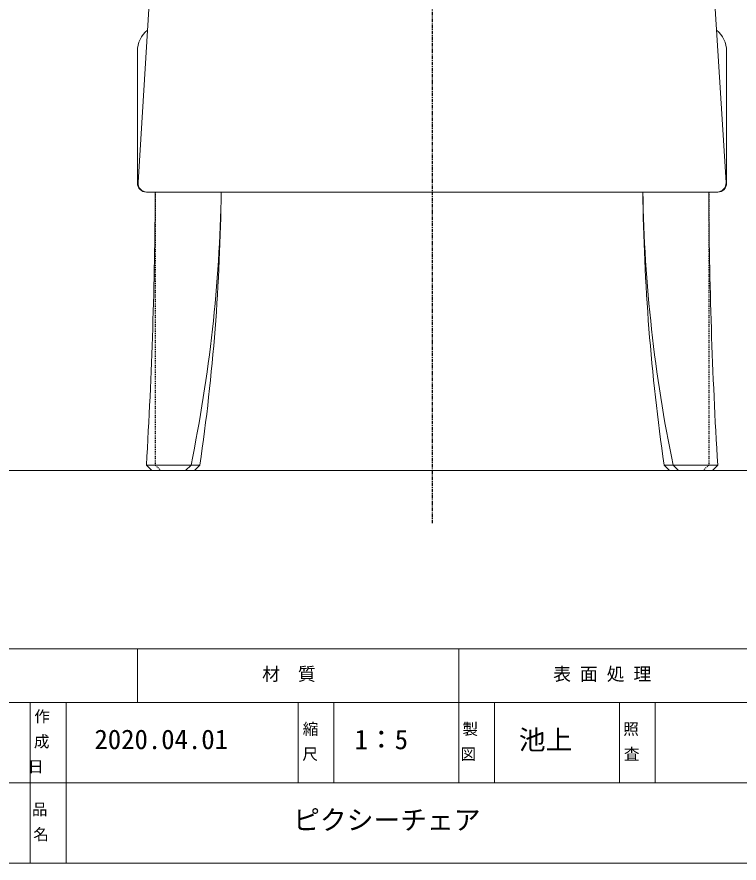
# Model space of a CAD drawing. Units: millimetres, scale not verified. Extents: x -203 to 203, y -143 to 143.
# Drawn here: x 58.5 to 139.4, y -138 to -43.2 of the extents above; entities that cross this region are included whole.
import ezdxf
from ezdxf.enums import TextEntityAlignment as Align

# ---------------------------------------------------------------- set-up
doc = ezdxf.new("R2010")
doc.units = ezdxf.units.MM
doc.header["$LTSCALE"] = 0.5
doc.linetypes.add('USER1', pattern=[0.314961, 0.15748, -0.15748])
doc.linetypes.add('USER2', pattern=[1.259843, 0.787402, -0.15748, 0.15748, -0.15748])
for name, color, linetype, lineweight in [('0-3_図面_FORMAT$03_TEXT', 7, 'Continuous', 18), ('0-4_図面_FORMAT$01_WAKU$OUT_LINE', 6, 'Continuous', 18), ('0-5_図面_FORMAT$01_WAKU$SUB_LINE', 7, 'Continuous', 18), ('0-8_DIMENSION_LINES$03_LINES', 7, 'Continuous', 18), ('0-9_DIMENSION_LINES$05_HIDE_LI', 7, 'USER1', 25), ('0-A_DIMENSION_LINES$01_CENTER_', 7, 'USER2', 25)]:
    doc.layers.add(name, color=color, linetype=linetype, lineweight=lineweight)
doc.styles.add('ＭＳ ゴシック', font='')
doc.styles.get('ＭＳ ゴシック').set_extended_font_data('MS Gothic')

# ---------------------------------------------------------------- blocks, each defined once
blk = doc.blocks.new('_X20')
at = {"layer": '0-3_図面_FORMAT$03_TEXT', "style": 'ＭＳ ゴシック'}
for s, p in [('作', (1270.875, 694.813)), ('成', (1270.801, 689.191)), ('日', (1269.482, 683.568))]:
    blk.add_text(s, height=2.566, dxfattribs=at).set_placement(p, align=Align.BOTTOM_LEFT)
blk = doc.blocks.new('_X17')
at = {"layer": '0-3_図面_FORMAT$03_TEXT', "style": 'ＭＳ ゴシック'}
for s, p in [('品', (1270.35, 674.002)), ('名', (1270.651, 668.38))]:
    blk.add_text(s, height=2.566, dxfattribs=at).set_placement(p, align=Align.BOTTOM_LEFT)
blk = doc.blocks.new('_X16')
at = {"layer": '0-3_図面_FORMAT$03_TEXT', "style": 'ＭＳ ゴシック'}
for s, p in [('縮', (1331.025, 692.002)), ('尺', (1330.952, 686.38))]:
    blk.add_text(s, height=2.566, dxfattribs=at).set_placement(p, align=Align.BOTTOM_LEFT)
blk = doc.blocks.new('_X15')
at = {"layer": '0-3_図面_FORMAT$03_TEXT', "style": 'ＭＳ ゴシック'}
for s, p in [('製', (1366.801, 692.002)), ('図', (1366.385, 686.38))]:
    blk.add_text(s, height=2.566, dxfattribs=at).set_placement(p, align=Align.BOTTOM_LEFT)
blk = doc.blocks.new('_X14')
at = {"layer": '0-3_図面_FORMAT$03_TEXT', "style": 'ＭＳ ゴシック'}
for s, p in [('照', (1402.836, 692.002)), ('査', (1402.987, 686.38))]:
    blk.add_text(s, height=2.566, dxfattribs=at).set_placement(p, align=Align.BOTTOM_LEFT)

msp = doc.modelspace()

# ---------------------------------------------------------------- linework, layer by layer
at = {"layer": '0-4_図面_FORMAT$01_WAKU$OUT_LINE'}
for p, q in [((198, -114), (-198, -114)), ((198, -120), (-78, -120)), ((-198, -138), (198, -138))]:
    msp.add_line(p, q, dxfattribs=at)
at = {"layer": '0-5_図面_FORMAT$01_WAKU$SUB_LINE'}
for p, q in [((72, -114), (72, -120)), ((108, -129), (108, -114)), ((60, -138), (60, -120)), ((64, -138), (64, -120)), ((90, -129), (90, -120)), ((94, -129), (94, -120)), ((112, -129), (112, -120)), ((126, -120), (126, -129)), ((130, -120), (130, -129)), ((12, -129), (144, -129))]:
    msp.add_line(p, q, dxfattribs=at)
at = {"layer": '0-8_DIMENSION_LINES$03_LINES'}
for p, q in [((75.8841, 0.1232), (72.0655, -61.7384)), ((134.1159, 0.1232), (137.9345, -61.7384)), ((72, -47), (72, -61.8019)), ((138, -61.8019), (138, -47)), ((73, -62.8019), (74.0019, -62.8019)), ((73.0636, -62.8), (105, -62.8)), ((81.3806, -62.8019), (81.3875, -62.8019)), ((136.9364, -62.8), (105, -62.8)), ((136.0049, -62.8019), (137, -62.8019)), ((73, -93.4), (79.0019, -93.4)), ((78.4019, -94), (79.0019, -93.4)), ((137, -93.4), (130.9981, -93.4)), ((131.5981, -94), (130.9981, -93.4)), ((-175, -94), (175, -94))]:
    msp.add_line(p, q, dxfattribs=at)
for points in [[(73, -93.4), (73.6, -94), (77.4, -94), (78, -93.4)], [(137, -93.4), (136.4, -94), (132.6, -94), (132, -93.4)]]:
    msp.add_lwpolyline(points, dxfattribs=at)
for centre, radius, start, end in [((75, -47), 3, 128.81439, 180), ((135, -47), 3, 0, 51.18561), ((73, -61.8019), 1, 180, 270), ((73.0636, -61.8), 1, 176.46771, 270), ((136.9364, -61.8), 1, 270, 3.53229), ((137, -61.8019), 1, 270, 0), ((-480.9713, -60.0682), 554.9732, 356.55673, 359.71796), ((-84.1429, -60), 165.5472, 348.36038, 359.03092), ((-151.9682, -60), 233.3725, 351.77164, 359.31255), ((361.9682, -60), 233.3725, 180.6874, 188.22836), ((294.1429, -60), 165.5472, 180.96899, 191.63962), ((690.9713, -60.0682), 554.9732, 180.28204, 183.44327)]:
    msp.add_arc(centre, radius, start, end, dxfattribs=at)
at = {"layer": '0-9_DIMENSION_LINES$05_HIDE_LI'}
for p, q in [((74.0019, -62.8), (74.0019, -93.4)), ((136.0049, -62.8), (135.9981, -93.4)), ((74.0019, -93.4), (74.6019, -94)), ((135.9981, -93.4), (135.3981, -94))]:
    msp.add_line(p, q, dxfattribs=at)
at = {"layer": '0-A_DIMENSION_LINES$01_CENTER_'}
msp.add_line((105, 8), (105, -100), dxfattribs=at)

# ---------------------------------------------------------------- block references
at = {"layer": '0-3_図面_FORMAT$03_TEXT', "xscale": 0.5, "yscale": 0.5}
for name in ['_X20', '_X16', '_X15', '_X14', '_X17']:
    msp.add_blockref(name, (-575, -470), dxfattribs=at)

# ---------------------------------------------------------------- texts
at = {"layer": '0-3_図面_FORMAT$03_TEXT', "style": 'ＭＳ ゴシック'}
for s, height, p in [('材\u3000質', 1.466, (85.975, -117.9799)), ('表 面 処 理', 1.466, (118.573, -117.9799)), ('2020.04.01', 2.199, (67.1867, -125.8936)), ('1：5', 2.199, (96.3218, -125.9023)), ('池上', 2.199, (114.7187, -125.9459)), ('ピクシーチェア', 2.199, (89.4401, -134.9198))]:
    msp.add_text(s, height=height, dxfattribs=at).set_placement(p, align=Align.BOTTOM_LEFT)

doc.saveas('drawing.dxf')
